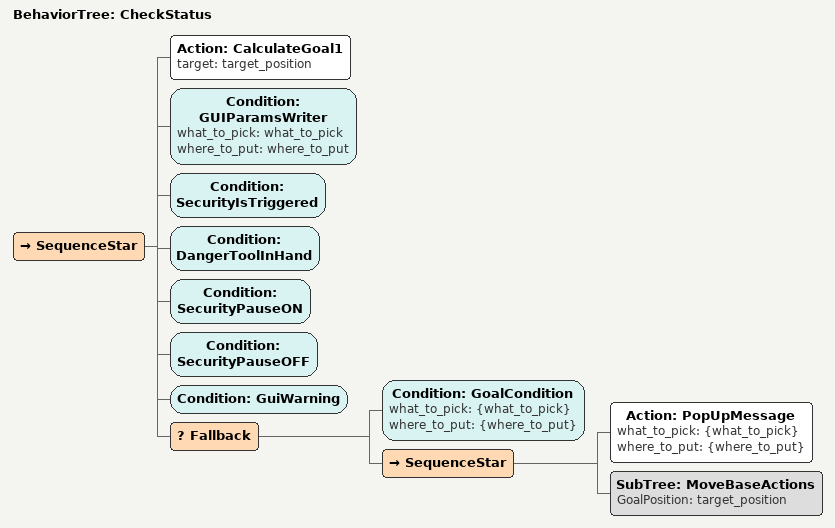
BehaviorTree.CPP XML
<root main_tree_to_execute = "CheckStatus">
    <include path="/root/ros2_ws/src/avena_ros2/logic_bt/xml/subtrees/test_subtree.xml"/>
    <BehaviorTree ID="CheckStatus">
        <SequenceStar>
            <Action ID="CalculateGoal1" target="target_position"/>
            <Condition ID="GUIParamsWriter" what_to_pick="what_to_pick" where_to_put="where_to_put"/>
            <Condition ID="SecurityIsTriggered"/>
            <Condition ID="DangerToolInHand"/>
            <Condition ID="SecurityPauseON"/>
            <Condition ID="SecurityPauseOFF"/>
            <Condition ID="GuiWarning"/>
            <Fallback>
                <Condition ID="GoalCondition" what_to_pick="{what_to_pick}" where_to_put="{where_to_put}"/>
                <SequenceStar>
                    <Action ID="PopUpMessage" what_to_pick="{what_to_pick}" where_to_put="{where_to_put}"/>
                    <SubTree ID="MoveBaseActions" GoalPosition="target_position"/>
                </SequenceStar>
            </Fallback>
        </SequenceStar>
    </BehaviorTree>
</root>
